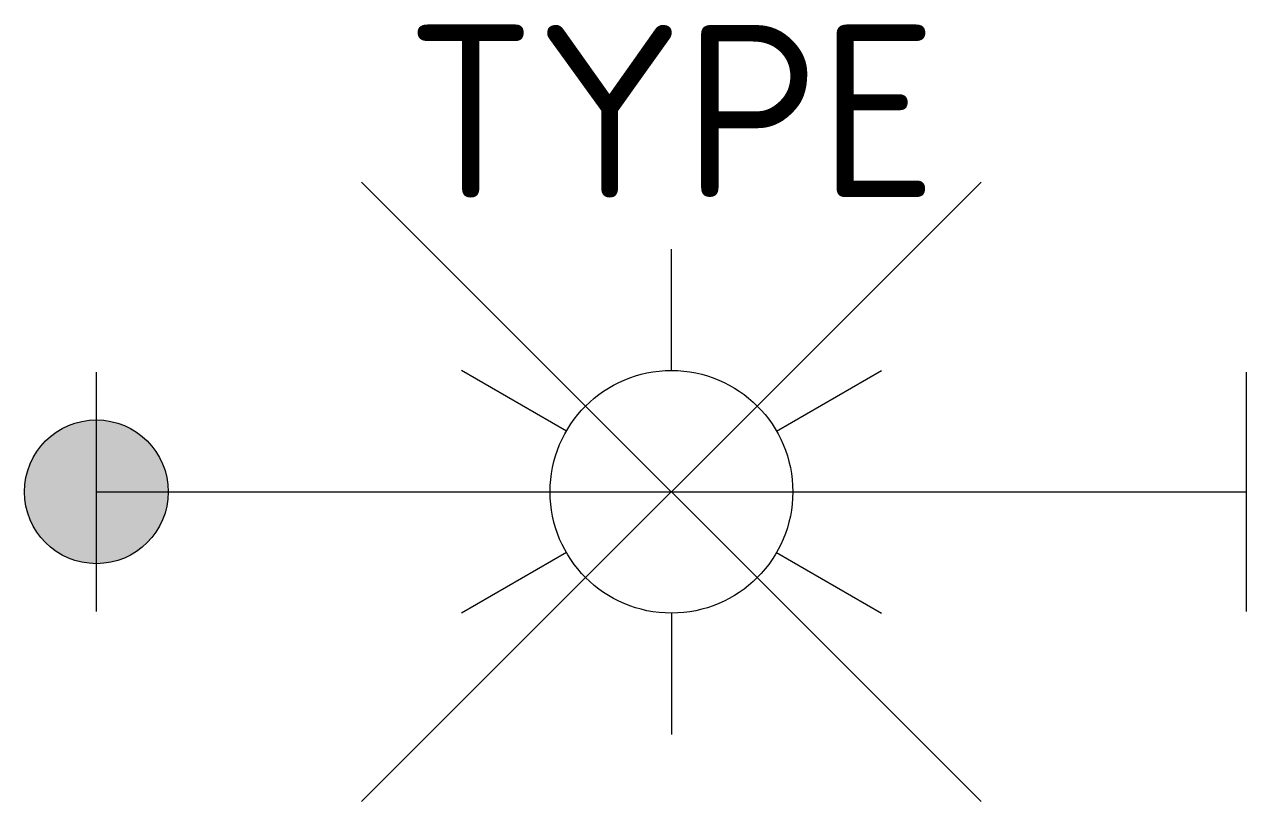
# Model space of a CAD drawing. Extents: x -6.8 to 6, y -3.2 to 4.9.
import ezdxf
from ezdxf.enums import TextEntityAlignment as Align

# ---------------------------------------------------------------- set-up
doc = ezdxf.new("R2010")
doc.units = 0
doc.styles.add('NLCS-ISO', font='NLCS-ISO.ttf')

msp = doc.modelspace()

# ---------------------------------------------------------------- hatches: boundary and pattern name
h = msp.add_hatch(color=256)
edge = h.paths.add_edge_path()
edge.add_arc((-6, 0), 0.75, 0, 360)

# ---------------------------------------------------------------- linework, layer by layer
for p, q in [((0, 1.266), (0, 2.531)), ((-6, -1.25), (-6, 1.25)), ((-1.096, 0.633), (-2.192, 1.266)), ((1.096, 0.633), (2.192, 1.266)), ((6, -1.25), (6, 1.25)), ((-1.096, -0.633), (-2.192, -1.266)), ((1.096, -0.633), (2.192, -1.266)), ((0, -1.266), (0, -2.531))]:
    msp.add_line(p, q)
at = {"flags": 128}
for points in [[(-3.232, 3.232), (3.232, -3.232)], [(-3.232, -3.232), (3.232, 3.232)], [(-6, 0), (6, 0)]]:
    msp.add_lwpolyline(points, dxfattribs=at)
for centre, radius in [((0, 0), 1.266), ((-6, 0), 0.75)]:
    msp.add_circle(centre, radius)

# ---------------------------------------------------------------- texts
at = {"style": 'NLCS-ISO'}
msp.add_attdef('TYPE', text='', height=1.8, dxfattribs=at).set_placement((0, 2.531), align=Align.BOTTOM_CENTER)

doc.saveas('drawing.dxf')
